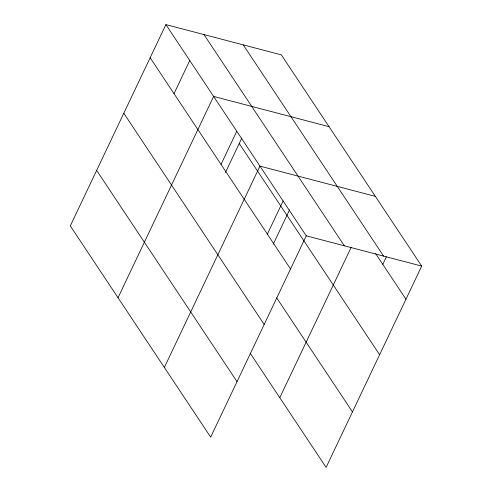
<?xml version="1.0" encoding="UTF-8"?>
<svg xmlns="http://www.w3.org/2000/svg" width="492" height="492" viewBox="0 0 492 492"><rect width="100%" height="100%" fill="white"/><g stroke="black" fill="none" stroke-linecap="round" stroke-linejoin="round"><path stroke-width="0.74" d="M165.89 24.6L70.301 225.914L210.674 437.142L306.27 235.828L165.89 24.6L281.326 54.858L421.699 266.086L326.11 467.4L250.305 353.336M174.02 93.652L189.752 60.51M118.025 297.734L213.62 96.42L329.05 126.678M221.043 164.414L236.781 131.272M225.496 172.428L241.873 137.945M164.353 367.438L259.942 166.124L375.378 196.382M267.371 234.118L283.103 200.976M273.226 244.247L289.597 209.764M279.788 397.696L351.073 247.556M382.801 264.376L386.411 256.781M306.27 235.828L421.699 266.086M243.232 44.87L383.606 256.098M375.642 253.601L405.962 299.228M203.983 34.588L344.363 245.815M239.235 143.498L379.615 354.726M150.152 57.742L290.532 268.97M276.658 297.838L352.463 411.902M123.8 113.24L264.179 324.468M96.653 170.417L237.027 381.644"/></g></svg>
